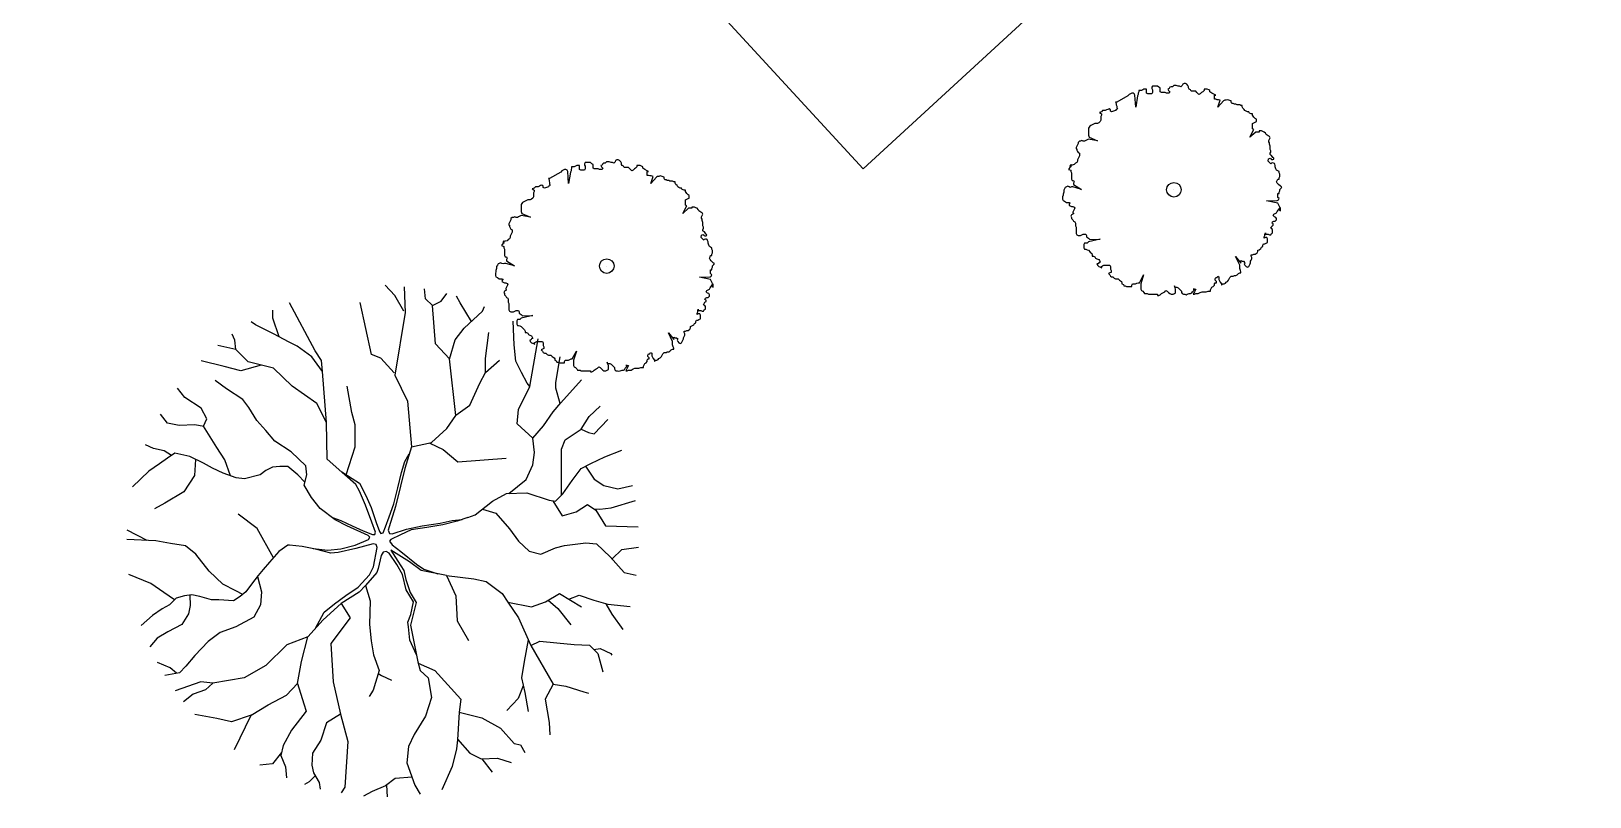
# Model space of a CAD drawing. Extents: x -76 to 67, y -47 to 42.
# Drawn here: x 17.61 to 33.85, y -47.35 to -39.37 of the extents above; entities that cross this region are included whole.
import ezdxf

# ---------------------------------------------------------------- set-up
doc = ezdxf.new("R2010")
doc.units = 0
doc.layers.add('Survey Exist Driveway', color=7, linetype='Continuous')
doc.layers.add('Survey Exist Trees', color=7, linetype='Continuous')

msp = doc.modelspace()

# ---------------------------------------------------------------- linework, layer by layer
at = {"layer": 'Survey Exist Driveway'}
msp.add_lwpolyline([(50.73, -18.314), (42.064, -8.892), (17.611, -31.383), (26.278, -40.805)], close=True, dxfattribs=at)
at = {"layer": 'Survey Exist Trees'}
for p, q in [((29.037, -40.042), (28.922, -40.11)), ((23.128, -40.838), (23.013, -40.905)), ((29.517, -41.022), (29.517, -41.022)), ((23.608, -41.818), (23.608, -41.818))]:
    msp.add_line(p, q, dxfattribs=at)
for points in [[(30.047, -40.089), (30.034, -40.096), (29.976, -40.162), (30, -40.089), (29.98, -40.083), (29.966, -40.083), (29.953, -40.076), (29.939, -40.076), (29.939, -40.062), (29.939, -40.049), (29.939, -40.035), (29.953, -40.035), (29.939, -40.029), (29.912, -40.015), (29.892, -40.002), (29.892, -39.988), (29.879, -39.981), (29.865, -39.975), (29.852, -39.975), (29.832, -39.975), (29.832, -39.988), (29.818, -40.002), (29.805, -40.008), (29.791, -40.022), (29.778, -40.029), (29.757, -40.008), (29.744, -39.995), (29.731, -39.995), (29.71, -39.995), (29.697, -39.995), (29.69, -39.981), (29.677, -39.975), (29.67, -39.961), (29.67, -39.948), (29.663, -39.934), (29.65, -39.921), (29.636, -39.914), (29.623, -39.914), (29.609, -39.921), (29.603, -39.934), (29.589, -39.948), (29.576, -39.941), (29.562, -39.941), (29.542, -39.934), (29.529, -39.934), (29.515, -39.934), (29.502, -39.948), (29.488, -39.948), (29.475, -39.954), (29.468, -39.968), (29.454, -39.975), (29.461, -39.988), (29.475, -40.002), (29.468, -40.015), (29.454, -40.015), (29.441, -40.015), (29.427, -40.008), (29.414, -40.008), (29.401, -40.008), (29.387, -40.008), (29.374, -40.002), (29.374, -39.988), (29.374, -39.975), (29.374, -39.961), (29.36, -39.954), (29.347, -39.941), (29.333, -39.941), (29.32, -39.941), (29.306, -39.941), (29.293, -39.941), (29.286, -39.954), (29.286, -39.968), (29.293, -39.981), (29.293, -39.995), (29.293, -40.008), (29.286, -40.022), (29.273, -40.022), (29.259, -40.022), (29.246, -40.022), (29.232, -40.015), (29.232, -40.002), (29.232, -39.988), (29.232, -39.975), (29.219, -39.975), (29.205, -39.975), (29.192, -39.981), (29.178, -39.988), (29.165, -39.988), (29.151, -39.988), (29.151, -40.002), (29.145, -40.015), (29.145, -40.029), (29.138, -40.042), (29.12, -40.162), (29.111, -40.035), (29.104, -40.022), (29.091, -40.015), (29.077, -40.015), (29.064, -40.022), (29.05, -40.029), (29.037, -40.042)], [(28.922, -40.11), (28.909, -40.11), (28.916, -40.123), (28.916, -40.137), (28.922, -40.15), (28.922, -40.163), (28.929, -40.177), (28.916, -40.184), (28.909, -40.197), (28.889, -40.204), (28.868, -40.211), (28.855, -40.204), (28.855, -40.19), (28.842, -40.177), (28.828, -40.184), (28.815, -40.19), (28.801, -40.197), (28.788, -40.197), (28.774, -40.197), (28.761, -40.211), (28.741, -40.217), (28.761, -40.231), (28.761, -40.244), (28.754, -40.258), (28.754, -40.271), (28.754, -40.285), (28.754, -40.298), (28.747, -40.312), (28.734, -40.325), (28.72, -40.332), (28.707, -40.332), (28.693, -40.332), (28.68, -40.339), (28.666, -40.346), (28.653, -40.352), (28.64, -40.359), (28.626, -40.379), (28.626, -40.393), (28.626, -40.406), (28.626, -40.42), (28.626, -40.44), (28.626, -40.453), (28.633, -40.474), (28.721, -40.512), (28.626, -40.494), (28.613, -40.501), (28.599, -40.507), (28.586, -40.514)], [(30.606, -40.966), (30.593, -40.952), (30.586, -40.939), (30.593, -40.925), (30.599, -40.912), (30.613, -40.912), (30.613, -40.898), (30.62, -40.885), (30.62, -40.871), (30.62, -40.858), (30.613, -40.844), (30.613, -40.831), (30.599, -40.824), (30.586, -40.817), (30.579, -40.804), (30.572, -40.784), (30.572, -40.77), (30.568, -40.755), (30.564, -40.747), (30.554, -40.743), (30.544, -40.742), (30.533, -40.743), (30.528, -40.75), (30.513, -40.739), (30.499, -40.725), (30.503, -40.7), (30.519, -40.693), (30.528, -40.697), (30.526, -40.701), (30.544, -40.71), (30.544, -40.706), (30.558, -40.703), (30.557, -40.694), (30.549, -40.684), (30.535, -40.666), (30.527, -40.663), (30.523, -40.658), (30.519, -40.656), (30.519, -40.642), (30.525, -40.629), (30.525, -40.615), (30.519, -40.602), (30.519, -40.588), (30.519, -40.568), (30.512, -40.548), (30.512, -40.534), (30.505, -40.521), (30.505, -40.507), (30.512, -40.494), (30.519, -40.48), (30.512, -40.467), (30.498, -40.46), (30.478, -40.447), (30.471, -40.433), (30.458, -40.42), (30.444, -40.413), (30.431, -40.406), (30.418, -40.406), (30.404, -40.406), (30.404, -40.42), (30.384, -40.42), (30.37, -40.42), (30.309, -40.475), (30.35, -40.393), (30.337, -40.386), (30.337, -40.372), (30.337, -40.359), (30.337, -40.346), (30.337, -40.332), (30.35, -40.325), (30.364, -40.319), (30.377, -40.312), (30.377, -40.298), (30.377, -40.285), (30.364, -40.278), (30.35, -40.265), (30.337, -40.244), (30.337, -40.231), (30.323, -40.231), (30.303, -40.224), (30.296, -40.211), (30.283, -40.211), (30.269, -40.204), (30.256, -40.197), (30.249, -40.184), (30.236, -40.17), (30.229, -40.157), (30.229, -40.143), (30.215, -40.143), (30.202, -40.137), (30.189, -40.137), (30.175, -40.137), (30.162, -40.13), (30.148, -40.13), (30.135, -40.123), (30.121, -40.123), (30.114, -40.11), (30.114, -40.096), (30.074, -40.083), (30.061, -40.089), (30.047, -40.089)], [(28.586, -40.514), (28.572, -40.514), (28.559, -40.507), (28.545, -40.514), (28.532, -40.514), (28.518, -40.528), (28.518, -40.541), (28.512, -40.555), (28.505, -40.568), (28.498, -40.581), (28.498, -40.595), (28.505, -40.595), (28.505, -40.608), (28.512, -40.622), (28.518, -40.635), (28.532, -40.642), (28.532, -40.656), (28.532, -40.669), (28.525, -40.683), (28.518, -40.696), (28.512, -40.71), (28.512, -40.723), (28.505, -40.737), (28.491, -40.743), (28.478, -40.757), (28.458, -40.764), (28.448, -40.766), (28.449, -40.762), (28.445, -40.759), (28.434, -40.774), (28.436, -40.775), (28.449, -40.778), (28.442, -40.781), (28.437, -40.784), (28.42, -40.809), (28.444, -40.817), (28.444, -40.831), (28.451, -40.844), (28.451, -40.858), (28.451, -40.871), (28.451, -40.885), (28.451, -40.898), (28.451, -40.912), (28.458, -40.925), (28.471, -40.925), (28.478, -40.939), (28.471, -40.952), (28.471, -40.966), (28.554, -41.019), (28.464, -40.993), (28.451, -40.993), (28.437, -41), (28.424, -40.993), (28.411, -40.986), (28.397, -40.993), (28.384, -41), (28.377, -41.013), (28.37, -41.026), (28.37, -41.047), (28.363, -41.067), (28.363, -41.08), (28.357, -41.094), (28.357, -41.107), (28.357, -41.121), (28.363, -41.134), (28.377, -41.141), (28.397, -41.155), (28.411, -41.155), (28.424, -41.155), (28.437, -41.161), (28.429, -41.166), (28.426, -41.173), (28.424, -41.182), (28.437, -41.188), (28.451, -41.195), (28.464, -41.195), (28.478, -41.202), (28.485, -41.215), (28.478, -41.229), (28.471, -41.242), (28.464, -41.256), (28.464, -41.257), (28.464, -41.261), (28.473, -41.269), (28.464, -41.273), (28.464, -41.276), (28.451, -41.283), (28.444, -41.296), (28.451, -41.31), (28.451, -41.323), (28.464, -41.337), (28.471, -41.35), (28.485, -41.357), (28.491, -41.37), (28.491, -41.384), (28.491, -41.397), (28.498, -41.411), (28.498, -41.424), (28.498, -41.438), (28.498, -41.451), (28.498, -41.465)], [(24.138, -40.885), (24.125, -40.892), (24.067, -40.958), (24.091, -40.885), (24.071, -40.878), (24.057, -40.878), (24.044, -40.872), (24.03, -40.872), (24.03, -40.858), (24.03, -40.845), (24.03, -40.831), (24.044, -40.831), (24.03, -40.824), (24.004, -40.811), (23.983, -40.797), (23.983, -40.784), (23.97, -40.777), (23.956, -40.77), (23.943, -40.77), (23.923, -40.77), (23.923, -40.784), (23.909, -40.797), (23.896, -40.804), (23.882, -40.818), (23.869, -40.824), (23.849, -40.804), (23.835, -40.791), (23.822, -40.791), (23.801, -40.791), (23.788, -40.791), (23.781, -40.777), (23.768, -40.77), (23.761, -40.757), (23.761, -40.743), (23.754, -40.73), (23.741, -40.717), (23.727, -40.71), (23.714, -40.71), (23.7, -40.717), (23.694, -40.73), (23.68, -40.743), (23.667, -40.737), (23.653, -40.737), (23.633, -40.73), (23.62, -40.73), (23.606, -40.73), (23.593, -40.743), (23.579, -40.743), (23.566, -40.75), (23.559, -40.764), (23.546, -40.77), (23.552, -40.784), (23.566, -40.797), (23.559, -40.811), (23.546, -40.811), (23.532, -40.811), (23.519, -40.804), (23.505, -40.804), (23.492, -40.804), (23.478, -40.804), (23.465, -40.797), (23.465, -40.784), (23.465, -40.77), (23.465, -40.757), (23.451, -40.75), (23.438, -40.737), (23.424, -40.737), (23.411, -40.737), (23.397, -40.737), (23.384, -40.737), (23.377, -40.75), (23.377, -40.764), (23.384, -40.777), (23.384, -40.791), (23.384, -40.804), (23.377, -40.818), (23.364, -40.818), (23.35, -40.818), (23.337, -40.818), (23.323, -40.811), (23.323, -40.797), (23.323, -40.784), (23.323, -40.77), (23.31, -40.77), (23.296, -40.77), (23.283, -40.777), (23.269, -40.784), (23.256, -40.784), (23.242, -40.784), (23.242, -40.797), (23.236, -40.811), (23.236, -40.824), (23.229, -40.838), (23.211, -40.958), (23.202, -40.831), (23.195, -40.818), (23.182, -40.811), (23.168, -40.811), (23.155, -40.818), (23.141, -40.824), (23.128, -40.838)], [(23.013, -40.905), (23, -40.905), (23.007, -40.919), (23.007, -40.932), (23.013, -40.946), (23.013, -40.959), (23.02, -40.973), (23.007, -40.979), (23, -40.993), (22.98, -41), (22.96, -41.006), (22.946, -41), (22.946, -40.986), (22.933, -40.973), (22.919, -40.979), (22.906, -40.986), (22.892, -40.993), (22.879, -40.993), (22.865, -40.993), (22.852, -41.006), (22.832, -41.013), (22.852, -41.027), (22.852, -41.04), (22.845, -41.054), (22.845, -41.067), (22.845, -41.081), (22.845, -41.094), (22.838, -41.108), (22.825, -41.121), (22.811, -41.128), (22.798, -41.128), (22.785, -41.128), (22.771, -41.135), (22.758, -41.141), (22.744, -41.148), (22.731, -41.155), (22.717, -41.175), (22.717, -41.188), (22.717, -41.202), (22.717, -41.215), (22.717, -41.236), (22.717, -41.249), (22.724, -41.269), (22.812, -41.308), (22.717, -41.29), (22.704, -41.296), (22.69, -41.303), (22.677, -41.31)], [(24.697, -41.762), (24.684, -41.748), (24.677, -41.735), (24.684, -41.721), (24.69, -41.708), (24.704, -41.708), (24.704, -41.694), (24.711, -41.681), (24.711, -41.667), (24.711, -41.654), (24.704, -41.64), (24.704, -41.627), (24.69, -41.62), (24.677, -41.613), (24.67, -41.6), (24.664, -41.579), (24.664, -41.566), (24.659, -41.55), (24.655, -41.542), (24.646, -41.538), (24.635, -41.537), (24.624, -41.539), (24.619, -41.546), (24.604, -41.535), (24.59, -41.52), (24.594, -41.496), (24.61, -41.489), (24.619, -41.493), (24.617, -41.497), (24.635, -41.506), (24.635, -41.502), (24.649, -41.498), (24.648, -41.49), (24.641, -41.48), (24.626, -41.462), (24.618, -41.458), (24.614, -41.454), (24.61, -41.451), (24.61, -41.438), (24.616, -41.424), (24.616, -41.411), (24.61, -41.397), (24.61, -41.384), (24.61, -41.364), (24.603, -41.344), (24.603, -41.33), (24.596, -41.317), (24.596, -41.303), (24.603, -41.29), (24.61, -41.276), (24.603, -41.263), (24.589, -41.256), (24.569, -41.242), (24.562, -41.229), (24.549, -41.215), (24.536, -41.209), (24.522, -41.202), (24.509, -41.202), (24.495, -41.202), (24.495, -41.215), (24.475, -41.215), (24.461, -41.215), (24.4, -41.27), (24.441, -41.188), (24.428, -41.182), (24.428, -41.168), (24.428, -41.155), (24.428, -41.141), (24.428, -41.128), (24.441, -41.121), (24.455, -41.114), (24.468, -41.108), (24.468, -41.094), (24.468, -41.081), (24.455, -41.074), (24.441, -41.06), (24.428, -41.04), (24.428, -41.027), (24.414, -41.027), (24.394, -41.02), (24.387, -41.006), (24.374, -41.006), (24.36, -41), (24.347, -40.993), (24.34, -40.979), (24.327, -40.966), (24.32, -40.952), (24.32, -40.939), (24.307, -40.939), (24.293, -40.932), (24.28, -40.932), (24.266, -40.932), (24.253, -40.926), (24.239, -40.926), (24.226, -40.919), (24.212, -40.919), (24.206, -40.905), (24.206, -40.892), (24.165, -40.878), (24.152, -40.885), (24.138, -40.885)], [(30.202, -41.822), (30.202, -41.809), (30.159, -41.719), (30.215, -41.788), (30.215, -41.775), (30.215, -41.761), (30.229, -41.768), (30.242, -41.768), (30.256, -41.782), (30.249, -41.795), (30.256, -41.809), (30.269, -41.822), (30.283, -41.829), (30.296, -41.822), (30.303, -41.809), (30.31, -41.795), (30.316, -41.782), (30.316, -41.768), (30.323, -41.755), (30.33, -41.741), (30.33, -41.728), (30.323, -41.714), (30.323, -41.701), (30.337, -41.701), (30.35, -41.694), (30.364, -41.694), (30.384, -41.68), (30.391, -41.667), (30.391, -41.653), (30.404, -41.647), (30.424, -41.633), (30.431, -41.62), (30.444, -41.613), (30.444, -41.6), (30.451, -41.586), (30.465, -41.586), (30.478, -41.579), (30.492, -41.573), (30.492, -41.559), (30.492, -41.546), (30.492, -41.532), (30.485, -41.519), (30.471, -41.519), (30.458, -41.525), (30.458, -41.512), (30.465, -41.498), (30.465, -41.485), (30.471, -41.471), (30.471, -41.485), (30.485, -41.485), (30.498, -41.485), (30.512, -41.492), (30.525, -41.492), (30.532, -41.478), (30.545, -41.471), (30.545, -41.458), (30.545, -41.444), (30.539, -41.431), (30.525, -41.424), (30.532, -41.411), (30.539, -41.397), (30.552, -41.391), (30.552, -41.377), (30.539, -41.37), (30.545, -41.357), (30.559, -41.35), (30.572, -41.35), (30.586, -41.337), (30.586, -41.323), (30.579, -41.31), (30.566, -41.303), (30.552, -41.289), (30.559, -41.276), (30.572, -41.269), (30.586, -41.262), (30.593, -41.249), (30.62, -41.215), (30.613, -41.235), (30.626, -41.242), (30.626, -41.229), (30.626, -41.215), (30.62, -41.202), (30.613, -41.188), (30.606, -41.175), (30.599, -41.161), (30.482, -41.137), (30.593, -41.134), (30.606, -41.128), (30.613, -41.114), (30.599, -41.101), (30.599, -41.087), (30.599, -41.074), (30.599, -41.06), (30.613, -41.06), (30.613, -41.047), (30.62, -41.033), (30.62, -41.02), (30.633, -41.006), (30.64, -40.993), (30.626, -40.986), (30.606, -40.966)], [(22.677, -41.31), (22.663, -41.31), (22.65, -41.303), (22.636, -41.31), (22.623, -41.31), (22.609, -41.323), (22.609, -41.337), (22.603, -41.35), (22.596, -41.364), (22.589, -41.377), (22.589, -41.391), (22.596, -41.391), (22.596, -41.404), (22.603, -41.418), (22.609, -41.431), (22.623, -41.438), (22.623, -41.451), (22.623, -41.465), (22.616, -41.478), (22.609, -41.492), (22.603, -41.505), (22.603, -41.519), (22.596, -41.532), (22.582, -41.539), (22.569, -41.553), (22.549, -41.559), (22.539, -41.561), (22.54, -41.557), (22.537, -41.555), (22.526, -41.57), (22.527, -41.571), (22.54, -41.574), (22.533, -41.577), (22.529, -41.579), (22.511, -41.604), (22.535, -41.613), (22.535, -41.627), (22.542, -41.64), (22.542, -41.654), (22.542, -41.667), (22.542, -41.681), (22.542, -41.694), (22.542, -41.708), (22.549, -41.721), (22.562, -41.721), (22.569, -41.735), (22.562, -41.748), (22.562, -41.762), (22.646, -41.815), (22.556, -41.789), (22.542, -41.789), (22.529, -41.795), (22.515, -41.789), (22.502, -41.782), (22.488, -41.789), (22.475, -41.795), (22.468, -41.809), (22.461, -41.822), (22.461, -41.842), (22.454, -41.863), (22.454, -41.876), (22.448, -41.89), (22.448, -41.903), (22.448, -41.917), (22.454, -41.93), (22.468, -41.937), (22.488, -41.95), (22.502, -41.95), (22.515, -41.95), (22.529, -41.957), (22.52, -41.961), (22.517, -41.968), (22.515, -41.977), (22.529, -41.984), (22.542, -41.991), (22.556, -41.991), (22.569, -41.998), (22.576, -42.011), (22.569, -42.024), (22.562, -42.038), (22.556, -42.051), (22.555, -42.053), (22.555, -42.057), (22.564, -42.065), (22.555, -42.069), (22.556, -42.072), (22.542, -42.078), (22.535, -42.092), (22.542, -42.105), (22.542, -42.119), (22.556, -42.132), (22.562, -42.146), (22.576, -42.153), (22.582, -42.166), (22.582, -42.18), (22.582, -42.193), (22.589, -42.207), (22.589, -42.22), (22.589, -42.233), (22.589, -42.247), (22.589, -42.26)], [(28.498, -41.465), (28.498, -41.478), (28.505, -41.492), (28.518, -41.498), (28.532, -41.498), (28.545, -41.498), (28.559, -41.492), (28.572, -41.485), (28.586, -41.485), (28.599, -41.485), (28.606, -41.498), (28.606, -41.512), (28.626, -41.525), (28.64, -41.539), (28.748, -41.536), (28.626, -41.566), (28.613, -41.579), (28.599, -41.579), (28.586, -41.579), (28.579, -41.593), (28.579, -41.606), (28.579, -41.627), (28.586, -41.64), (28.599, -41.64), (28.613, -41.647), (28.626, -41.653), (28.646, -41.674), (28.66, -41.687), (28.666, -41.701), (28.666, -41.714), (28.68, -41.714), (28.693, -41.721), (28.7, -41.734), (28.714, -41.741), (28.734, -41.748), (28.741, -41.761), (28.747, -41.775), (28.734, -41.782), (28.727, -41.795), (28.714, -41.795), (28.72, -41.809), (28.734, -41.822), (28.754, -41.829), (28.767, -41.836), (28.761, -41.822), (28.774, -41.815), (28.788, -41.809), (28.801, -41.809), (28.815, -41.809), (28.828, -41.809), (28.848, -41.809), (28.855, -41.822), (28.855, -41.836), (28.855, -41.849), (28.862, -41.862), (28.862, -41.883), (28.848, -41.889), (28.835, -41.896), (28.848, -41.91), (28.855, -41.923), (28.868, -41.93), (28.882, -41.93), (28.895, -41.943), (28.909, -41.95), (28.922, -41.95), (28.936, -41.95), (28.949, -41.964), (28.97, -41.977), (28.976, -41.991), (28.976, -42.004), (28.99, -42.011), (28.996, -42.024), (29.01, -42.024), (29.023, -42.031), (29.037, -42.031), (29.057, -42.031), (29.077, -42.031), (29.077, -42.018), (29.084, -42.004), (29.097, -42.004), (29.118, -42.004), (29.131, -41.997), (29.145, -41.991), (29.158, -41.991), (29.2, -41.908), (29.172, -42.004), (29.172, -42.018), (29.172, -42.031), (29.172, -42.045), (29.172, -42.058), (29.178, -42.072), (29.192, -42.078), (29.205, -42.092), (29.212, -42.105), (29.225, -42.105), (29.239, -42.105), (29.252, -42.112), (29.266, -42.112), (29.279, -42.112), (29.293, -42.112), (29.306, -42.112)], [(24.293, -42.618), (24.293, -42.604), (24.25, -42.515), (24.307, -42.584), (24.307, -42.571), (24.307, -42.557), (24.32, -42.564), (24.334, -42.564), (24.347, -42.577), (24.34, -42.591), (24.347, -42.604), (24.36, -42.618), (24.374, -42.625), (24.387, -42.618), (24.394, -42.604), (24.401, -42.591), (24.408, -42.577), (24.408, -42.564), (24.414, -42.55), (24.421, -42.537), (24.421, -42.523), (24.414, -42.51), (24.414, -42.496), (24.428, -42.496), (24.441, -42.49), (24.455, -42.49), (24.475, -42.476), (24.482, -42.463), (24.482, -42.449), (24.495, -42.442), (24.515, -42.429), (24.522, -42.416), (24.536, -42.409), (24.536, -42.395), (24.542, -42.382), (24.556, -42.382), (24.569, -42.375), (24.583, -42.368), (24.583, -42.355), (24.583, -42.341), (24.583, -42.328), (24.576, -42.314), (24.562, -42.314), (24.549, -42.321), (24.549, -42.308), (24.556, -42.294), (24.556, -42.281), (24.562, -42.267), (24.562, -42.281), (24.576, -42.281), (24.589, -42.281), (24.603, -42.287), (24.616, -42.287), (24.623, -42.274), (24.637, -42.267), (24.637, -42.254), (24.637, -42.24), (24.63, -42.227), (24.616, -42.22), (24.623, -42.207), (24.63, -42.193), (24.643, -42.186), (24.643, -42.173), (24.63, -42.166), (24.637, -42.153), (24.65, -42.146), (24.664, -42.146), (24.677, -42.132), (24.677, -42.119), (24.67, -42.105), (24.657, -42.099), (24.643, -42.085), (24.65, -42.072), (24.664, -42.065), (24.677, -42.058), (24.684, -42.045), (24.711, -42.011), (24.704, -42.031), (24.717, -42.038), (24.717, -42.024), (24.717, -42.011), (24.711, -41.998), (24.704, -41.984), (24.697, -41.971), (24.69, -41.957), (24.573, -41.933), (24.684, -41.93), (24.697, -41.923), (24.704, -41.91), (24.69, -41.896), (24.69, -41.883), (24.69, -41.869), (24.69, -41.856), (24.704, -41.856), (24.704, -41.842), (24.711, -41.829), (24.711, -41.815), (24.724, -41.802), (24.731, -41.789), (24.717, -41.782), (24.697, -41.762)], [(29.306, -42.112), (29.32, -42.112), (29.333, -42.112), (29.347, -42.112), (29.347, -42.125), (29.36, -42.125), (29.374, -42.119), (29.387, -42.105), (29.407, -42.092), (29.421, -42.085), (29.434, -42.072), (29.448, -42.078), (29.461, -42.092), (29.475, -42.105), (29.488, -42.112), (29.508, -42.112), (29.522, -42.105), (29.535, -42.098), (29.535, -42.098), (29.535, -42.078), (29.535, -42.058), (29.529, -42.045), (29.522, -42.024), (29.522, -42.038), (29.535, -42.038), (29.549, -42.038), (29.562, -42.045), (29.582, -42.065), (29.596, -42.078), (29.596, -42.092), (29.603, -42.105), (29.616, -42.112), (29.63, -42.112), (29.643, -42.119), (29.656, -42.112), (29.677, -42.105), (29.69, -42.105), (29.704, -42.098), (29.71, -42.085), (29.724, -42.072), (29.731, -42.058), (29.717, -42.058), (29.731, -42.058), (29.744, -42.058), (29.737, -42.072), (29.731, -42.085), (29.724, -42.098), (29.717, -42.112), (29.731, -42.112), (29.744, -42.105), (29.757, -42.105), (29.771, -42.105), (29.791, -42.092), (29.811, -42.085), (29.825, -42.085), (29.838, -42.085), (29.852, -42.085), (29.872, -42.078), (29.885, -42.078), (29.899, -42.078), (29.899, -42.065), (29.906, -42.051), (29.912, -42.038), (29.926, -42.031), (29.939, -42.018), (29.939, -42.004), (29.946, -41.991), (29.96, -41.991), (29.96, -41.977), (29.946, -41.964), (29.946, -41.95), (29.953, -41.937), (29.966, -41.937), (29.973, -41.923), (29.986, -41.93), (29.986, -41.943), (29.986, -41.957), (29.993, -41.97), (30, -41.984), (30.013, -42.004), (30.013, -42.018), (30.027, -42.004), (30.04, -42.004), (30.054, -41.997), (30.061, -41.984), (30.074, -41.977), (30.087, -41.964), (30.094, -41.95), (30.101, -41.937), (30.114, -41.923), (30.135, -41.923), (30.148, -41.916), (30.162, -41.916), (30.175, -41.91), (30.189, -41.896), (30.202, -41.889), (30.215, -41.889), (30.215, -41.876), (30.209, -41.862), (30.202, -41.842), (30.202, -41.822)], [(21.495, -42.287), (21.399, -42.124), (21.298, -42.018)], [(21.496, -42.035), (21.506, -42.303), (21.4, -42.954), (21.532, -43.226), (21.573, -43.702), (21.782, -43.658), (21.941, -43.512), (22.036, -43.376), (21.971, -42.786), (21.825, -42.628), (21.792, -42.227), (21.721, -42.158), (21.708, -42.054)], [(20.696, -43.83), (20.689, -43.448), (20.645, -42.917), (20.636, -42.801), (20.569, -42.702), (20.302, -42.201)], [(21.393, -42.929), (21.253, -42.777), (21.156, -42.74), (21.04, -42.197)], [(21.792, -42.227), (21.882, -42.184), (21.943, -42.103)], [(22.198, -42.396), (22.082, -42.202), (22.044, -42.132)], [(20.196, -42.556), (20.128, -42.362), (20.128, -42.277)], [(21.971, -42.787), (22.03, -42.586), (22.124, -42.466), (22.312, -42.287), (22.334, -42.238)], [(22.589, -42.26), (22.589, -42.274), (22.596, -42.287), (22.609, -42.294), (22.623, -42.294), (22.636, -42.294), (22.65, -42.287), (22.663, -42.281), (22.677, -42.281), (22.69, -42.281), (22.697, -42.294), (22.697, -42.308), (22.717, -42.321), (22.731, -42.335), (22.839, -42.332), (22.717, -42.362), (22.704, -42.375), (22.69, -42.375), (22.677, -42.375), (22.67, -42.389), (22.67, -42.402), (22.67, -42.422), (22.677, -42.436), (22.69, -42.436), (22.704, -42.442), (22.717, -42.449), (22.737, -42.469), (22.751, -42.483), (22.758, -42.496), (22.758, -42.51), (22.771, -42.51), (22.785, -42.517), (22.791, -42.53), (22.805, -42.537), (22.825, -42.544), (22.832, -42.557), (22.838, -42.571), (22.825, -42.577), (22.818, -42.591), (22.805, -42.591), (22.811, -42.604), (22.825, -42.618), (22.845, -42.625), (22.859, -42.631), (22.852, -42.618), (22.865, -42.611), (22.879, -42.604), (22.892, -42.604), (22.906, -42.604), (22.919, -42.604), (22.939, -42.604), (22.946, -42.618), (22.946, -42.631), (22.946, -42.645), (22.953, -42.658), (22.953, -42.678), (22.939, -42.685), (22.926, -42.692), (22.939, -42.705), (22.946, -42.719), (22.96, -42.726), (22.973, -42.726), (22.987, -42.739), (23, -42.746), (23.013, -42.746), (23.027, -42.746), (23.04, -42.759), (23.061, -42.773), (23.067, -42.786), (23.067, -42.8), (23.081, -42.807), (23.088, -42.82), (23.101, -42.82), (23.115, -42.827), (23.128, -42.827), (23.148, -42.827), (23.168, -42.827), (23.168, -42.813), (23.175, -42.8), (23.189, -42.8), (23.209, -42.8), (23.222, -42.793), (23.236, -42.786), (23.249, -42.786), (23.292, -42.704), (23.263, -42.8), (23.263, -42.813), (23.263, -42.827), (23.263, -42.84), (23.263, -42.854), (23.269, -42.867), (23.283, -42.874), (23.296, -42.887), (23.303, -42.901), (23.317, -42.901), (23.33, -42.901), (23.343, -42.908), (23.357, -42.908), (23.37, -42.908), (23.384, -42.908), (23.397, -42.908)], [(19.743, -42.686), (19.732, -42.591), (19.704, -42.529)], [(20.645, -42.917), (20.536, -42.764), (20.383, -42.653), (20.298, -42.61), (20.136, -42.524), (19.948, -42.43), (19.902, -42.398)], [(22.344, -42.927), (22.345, -42.782), (22.379, -42.509)], [(22.808, -43.072), (22.779, -43.039), (22.72, -42.927), (22.66, -42.808), (22.644, -42.637), (22.634, -42.391)], [(20.689, -43.448), (20.586, -43.25), (20.331, -43.071), (20.135, -42.883), (19.871, -42.814), (19.743, -42.686), (19.555, -42.646)], [(22.587, -44.189), (22.769, -44.043), (22.837, -43.889), (22.854, -43.76), (22.838, -43.611), (22.676, -43.461), (22.69, -43.313), (22.808, -43.072), (22.895, -42.575)], [(23.397, -42.908), (23.411, -42.908), (23.424, -42.908), (23.438, -42.908), (23.438, -42.921), (23.451, -42.921), (23.465, -42.914), (23.478, -42.901), (23.498, -42.887), (23.512, -42.881), (23.525, -42.867), (23.539, -42.874), (23.552, -42.887), (23.566, -42.901), (23.579, -42.908), (23.599, -42.908), (23.613, -42.901), (23.626, -42.894), (23.626, -42.894), (23.626, -42.874), (23.626, -42.854), (23.62, -42.84), (23.613, -42.82), (23.613, -42.834), (23.626, -42.834), (23.64, -42.834), (23.653, -42.84), (23.674, -42.861), (23.687, -42.874), (23.687, -42.887), (23.694, -42.901), (23.707, -42.908), (23.721, -42.908), (23.734, -42.914), (23.748, -42.908), (23.768, -42.901), (23.781, -42.901), (23.795, -42.894), (23.801, -42.881), (23.815, -42.867), (23.822, -42.854), (23.808, -42.854), (23.822, -42.854), (23.835, -42.854), (23.828, -42.867), (23.822, -42.881), (23.815, -42.894), (23.808, -42.908), (23.822, -42.908), (23.835, -42.901), (23.849, -42.901), (23.862, -42.901), (23.882, -42.887), (23.902, -42.881), (23.916, -42.881), (23.929, -42.881), (23.943, -42.881), (23.963, -42.874), (23.977, -42.874), (23.99, -42.874), (23.99, -42.861), (23.997, -42.847), (24.004, -42.834), (24.017, -42.827), (24.03, -42.813), (24.03, -42.8), (24.037, -42.786), (24.051, -42.786), (24.051, -42.773), (24.037, -42.759), (24.037, -42.746), (24.044, -42.732), (24.057, -42.732), (24.064, -42.719), (24.078, -42.726), (24.078, -42.739), (24.078, -42.753), (24.084, -42.766), (24.091, -42.78), (24.105, -42.8), (24.105, -42.813), (24.118, -42.8), (24.131, -42.8), (24.145, -42.793), (24.152, -42.78), (24.165, -42.773), (24.179, -42.759), (24.185, -42.746), (24.192, -42.732), (24.206, -42.719), (24.226, -42.719), (24.239, -42.712), (24.253, -42.712), (24.266, -42.705), (24.28, -42.692), (24.293, -42.685), (24.307, -42.685), (24.307, -42.672), (24.3, -42.658), (24.293, -42.638), (24.293, -42.618)], [(20.009, -42.85), (19.794, -42.908), (19.623, -42.865), (19.383, -42.804)], [(22.036, -43.373), (22.181, -43.268), (22.284, -43.038), (22.344, -42.927), (22.49, -42.799)], [(23.122, -43.251), (23.078, -43.09), (23.078, -43.03), (23.123, -42.764)], [(20.621, -44.346), (20.621, -44.346), (20.533, -44.231), (20.456, -44.103), (20.482, -43.992), (20.474, -43.899), (20.32, -43.753), (20.15, -43.642), (20.057, -43.531), (19.963, -43.429), (19.878, -43.292), (19.818, -43.207), (19.648, -43.096), (19.529, -43.01)], [(22.837, -43.61), (22.949, -43.482), (23.051, -43.337), (23.128, -43.244), (23.345, -43.005)], [(19.688, -44.003), (19.629, -43.838), (19.544, -43.71), (19.408, -43.488), (19.443, -43.411), (19.383, -43.3), (19.213, -43.189), (19.136, -43.09)], [(20.894, -43.994), (20.986, -43.703), (20.987, -43.472), (20.953, -43.344), (20.902, -43.071)], [(23.135, -44.208), (23.136, -43.725), (23.176, -43.628), (23.34, -43.517), (23.424, -43.384), (23.539, -43.278)], [(19.409, -43.49), (19.315, -43.471), (19.152, -43.479), (19.033, -43.454), (18.959, -43.361)], [(23.341, -43.517), (23.418, -43.551), (23.477, -43.568), (23.619, -43.417)], [(19.074, -43.793), (18.998, -43.744), (18.887, -43.718), (18.804, -43.68)], [(21.764, -43.662), (21.904, -43.728), (22.055, -43.859), (22.559, -43.82)], [(20.464, -44.071), (20.388, -43.992), (20.286, -43.907), (20.201, -43.907), (20.124, -43.915), (20.056, -43.949), (19.996, -43.992), (19.834, -44.035), (19.748, -44.026), (19.612, -43.975), (19.501, -43.923), (19.407, -43.872), (19.263, -43.804), (19.109, -43.769), (19.032, -43.821), (18.947, -43.88), (18.836, -43.957), (18.668, -44.12)], [(19.325, -43.833), (19.313, -44), (19.202, -44.171), (19.005, -44.29), (18.896, -44.348)], [(20.749, -44.44), (20.837, -44.47), (20.957, -44.527), (21.069, -44.576), (21.166, -44.617), (21.19, -44.616), (21.198, -44.59), (21.161, -44.488), (21.095, -44.309), (21.033, -44.163), (20.993, -44.093), (20.88, -43.993), (20.696, -43.83)], [(20.847, -43.964), (20.955, -44.032), (21.033, -44.081), (21.097, -44.21), (21.153, -44.335), (21.207, -44.49), (21.239, -44.584), (21.255, -44.606), (21.28, -44.599), (21.304, -44.537), (21.342, -44.433), (21.391, -44.297), (21.433, -44.13), (21.471, -43.971), (21.503, -43.855), (21.551, -43.774)], [(21.573, -43.702), (21.504, -43.926), (21.46, -44.113), (21.408, -44.323), (21.341, -44.537), (21.331, -44.569), (21.344, -44.606), (21.374, -44.61), (21.521, -44.559), (21.684, -44.526), (21.874, -44.498), (21.998, -44.47), (22.103, -44.459)], [(22.162, -44.438), (22.238, -44.412), (22.418, -44.267), (22.563, -44.19), (22.776, -44.182), (23.007, -44.259), (23.075, -44.268), (23.152, -44.191), (23.246, -44.054), (23.34, -43.927), (23.443, -43.875), (23.588, -43.807), (23.765, -43.735)], [(23.388, -43.903), (23.476, -44.038), (23.578, -44.106), (23.723, -44.14), (23.876, -44.104)], [(23.046, -44.264), (23.143, -44.421), (23.288, -44.379), (23.407, -44.302), (23.493, -44.362), (23.595, -44.524), (23.936, -44.535)], [(23.473, -44.348), (23.535, -44.353), (23.655, -44.336), (23.906, -44.26)], [(20.135, -44.859), (19.965, -44.554), (19.769, -44.403)], [(20.549, -44.763), (20.701, -44.778), (20.837, -44.764), (20.988, -44.726), (21.125, -44.669), (21.138, -44.645), (21.121, -44.626), (20.901, -44.527), (20.779, -44.463), (20.621, -44.346)], [(22.162, -44.438), (22.049, -44.477), (21.899, -44.515), (21.734, -44.541), (21.571, -44.566), (21.46, -44.619), (21.357, -44.668), (21.344, -44.685), (21.372, -44.722), (21.461, -44.792), (21.626, -44.925), (21.701, -44.977), (21.847, -45.025)], [(22.312, -44.352), (22.452, -44.395), (22.596, -44.557), (22.69, -44.685), (22.801, -44.788), (22.92, -44.822), (23.074, -44.754), (23.167, -44.729), (23.389, -44.703), (23.5, -44.712), (23.645, -44.848), (23.79, -45.011), (23.916, -45.041)], [(18.819, -44.678), (18.61, -44.57)], [(19.815, -45.24), (19.745, -45.204), (19.609, -45.135), (19.464, -44.999), (19.328, -44.819), (19.218, -44.734), (19.064, -44.708), (18.911, -44.682), (18.607, -44.668)], [(20.302, -44.727), (20.284, -44.726), (20.19, -44.794), (20.096, -44.905), (20.027, -44.982), (19.976, -45.042), (19.908, -45.135), (19.848, -45.212), (19.788, -45.263), (19.72, -45.306), (19.566, -45.297), (19.489, -45.297), (19.37, -45.263), (19.285, -45.246), (19.208, -45.254), (19.122, -45.28), (19.054, -45.348), (18.977, -45.391), (18.875, -45.459), (18.756, -45.563)], [(20.569, -45.599), (20.663, -45.427), (20.771, -45.339), (20.891, -45.253), (21.018, -45.164), (21.136, -45.036), (21.179, -44.954), (21.217, -44.75), (21.205, -44.719), (21.175, -44.712), (20.995, -44.763), (20.809, -44.803), (20.732, -44.811), (20.573, -44.767), (20.435, -44.74), (20.302, -44.727)], [(21.625, -45.871), (21.556, -45.718), (21.542, -45.578), (21.537, -45.53), (21.566, -45.45), (21.593, -45.319), (21.518, -45.191), (21.481, -45.032), (21.421, -44.927), (21.34, -44.812), (21.31, -44.794), (21.28, -44.801), (21.259, -44.836), (21.225, -44.971), (21.214, -45.012), (21.094, -45.147), (21.03, -45.217), (20.841, -45.336), (20.652, -45.506), (20.493, -45.683)], [(21.939, -45.043), (21.674, -44.991), (21.552, -44.9), (21.357, -44.779), (21.43, -44.892), (21.494, -44.99), (21.515, -45.084), (21.561, -45.221), (21.622, -45.325), (21.562, -45.561), (21.639, -45.942)], [(23.664, -44.87), (23.765, -44.772), (23.939, -44.748)], [(19.105, -45.297), (18.995, -45.22), (18.858, -45.126), (18.63, -45.031)], [(19.968, -45.053), (20.01, -45.212), (20.001, -45.349), (19.932, -45.477), (19.745, -45.579), (19.582, -45.639), (19.454, -45.732), (19.317, -45.877), (19.223, -45.988), (19.155, -46.057), (19.005, -46.085)], [(21.939, -45.043), (22.223, -45.077), (22.351, -45.106), (22.518, -45.232), (22.579, -45.321), (22.689, -45.483), (22.817, -45.774), (23.051, -46.175), (22.967, -46.333), (23.008, -46.574), (23.016, -46.703)], [(21.939, -45.043), (22.035, -45.255), (22.048, -45.517), (22.166, -45.72)], [(19.265, -45.248), (19.267, -45.357), (19.25, -45.442), (19.182, -45.553), (19.036, -45.63), (18.925, -45.698), (18.847, -45.788)], [(21.094, -45.147), (21.144, -45.307), (21.135, -45.555), (21.152, -45.725), (21.177, -45.87), (21.236, -46.033), (21.176, -46.237), (21.133, -46.306)], [(22.579, -45.321), (22.825, -45.368), (22.97, -45.317), (23.115, -45.232), (23.345, -45.369)], [(22.999, -45.3), (23.098, -45.386), (23.234, -45.556)], [(23.213, -45.29), (23.32, -45.249), (23.473, -45.301), (23.618, -45.343), (23.851, -45.367)], [(20.841, -45.336), (20.934, -45.485), (20.734, -45.751), (20.757, -46.152), (20.834, -46.49), (20.91, -46.775), (20.88, -47.249), (20.84, -47.308)], [(23.599, -45.338), (23.661, -45.446), (23.776, -45.605)], [(19.729, -46.857), (19.902, -46.499), (20.08, -46.391), (20.273, -46.292), (20.385, -46.169), (20.426, -45.94), (20.493, -45.683), (20.275, -45.766), (20.056, -45.982), (19.831, -46.109), (19.504, -46.166), (19.38, -46.151), (19.111, -46.244)], [(22.79, -45.713), (22.747, -45.94), (22.721, -46.111), (22.754, -46.264), (22.788, -46.461)], [(22.817, -45.774), (22.909, -45.727), (23.088, -45.744), (23.267, -45.761), (23.429, -45.77), (23.515, -45.855), (23.566, -46.046)], [(19.125, -46.062), (19.059, -46.005), (18.926, -45.949)], [(21.639, -45.942), (21.663, -46.033), (21.748, -46.11), (21.782, -46.315), (21.721, -46.511), (21.602, -46.699), (21.542, -46.827), (21.524, -46.997), (21.609, -47.228), (21.664, -47.322)], [(23.472, -45.813), (23.54, -45.804), (23.651, -45.855), (23.66, -45.873)], [(21.227, -46.065), (21.262, -46.084), (21.364, -46.135)], [(21.643, -45.958), (21.817, -46.034), (22.089, -46.332), (22.071, -46.469), (22.052, -46.756), (22.043, -46.851), (21.999, -47.033), (21.889, -47.279)], [(19.503, -46.165), (19.427, -46.236), (19.299, -46.279), (19.199, -46.359)], [(20.385, -46.169), (20.451, -46.382), (20.476, -46.459), (20.322, -46.655), (20.236, -46.817), (20.211, -46.919), (20.261, -47.039), (20.27, -47.154)], [(22.738, -46.192), (22.686, -46.324), (22.566, -46.452)], [(23.05, -46.176), (23.181, -46.196), (23.369, -46.256), (23.419, -46.268)], [(19.902, -46.499), (19.699, -46.569), (19.546, -46.535), (19.315, -46.493)], [(20.834, -46.49), (20.689, -46.578), (20.629, -46.758), (20.543, -46.894), (20.534, -47.022), (20.551, -47.099), (20.611, -47.201), (20.621, -47.27)], [(22.071, -46.469), (22.308, -46.526), (22.5, -46.635), (22.642, -46.793), (22.71, -46.81), (22.756, -46.888)], [(22.052, -46.748), (22.181, -46.895), (22.3, -46.955), (22.471, -46.947), (22.611, -46.991)], [(20.219, -46.887), (20.125, -47.005), (19.992, -47.022)], [(22.307, -46.955), (22.413, -47.095)], [(20.57, -47.131), (20.508, -47.193), (20.458, -47.223)], [(21.579, -47.146), (21.404, -47.159), (21.302, -47.236), (21.165, -47.296), (21.073, -47.343)], [(21.313, -47.228), (21.319, -47.351)]]:
    msp.add_lwpolyline(points, dxfattribs=at)
for centre in [(29.517, -41.022), (23.608, -41.818)]:
    msp.add_circle(centre, 0.0762, dxfattribs=at)

doc.saveas('drawing.dxf')
